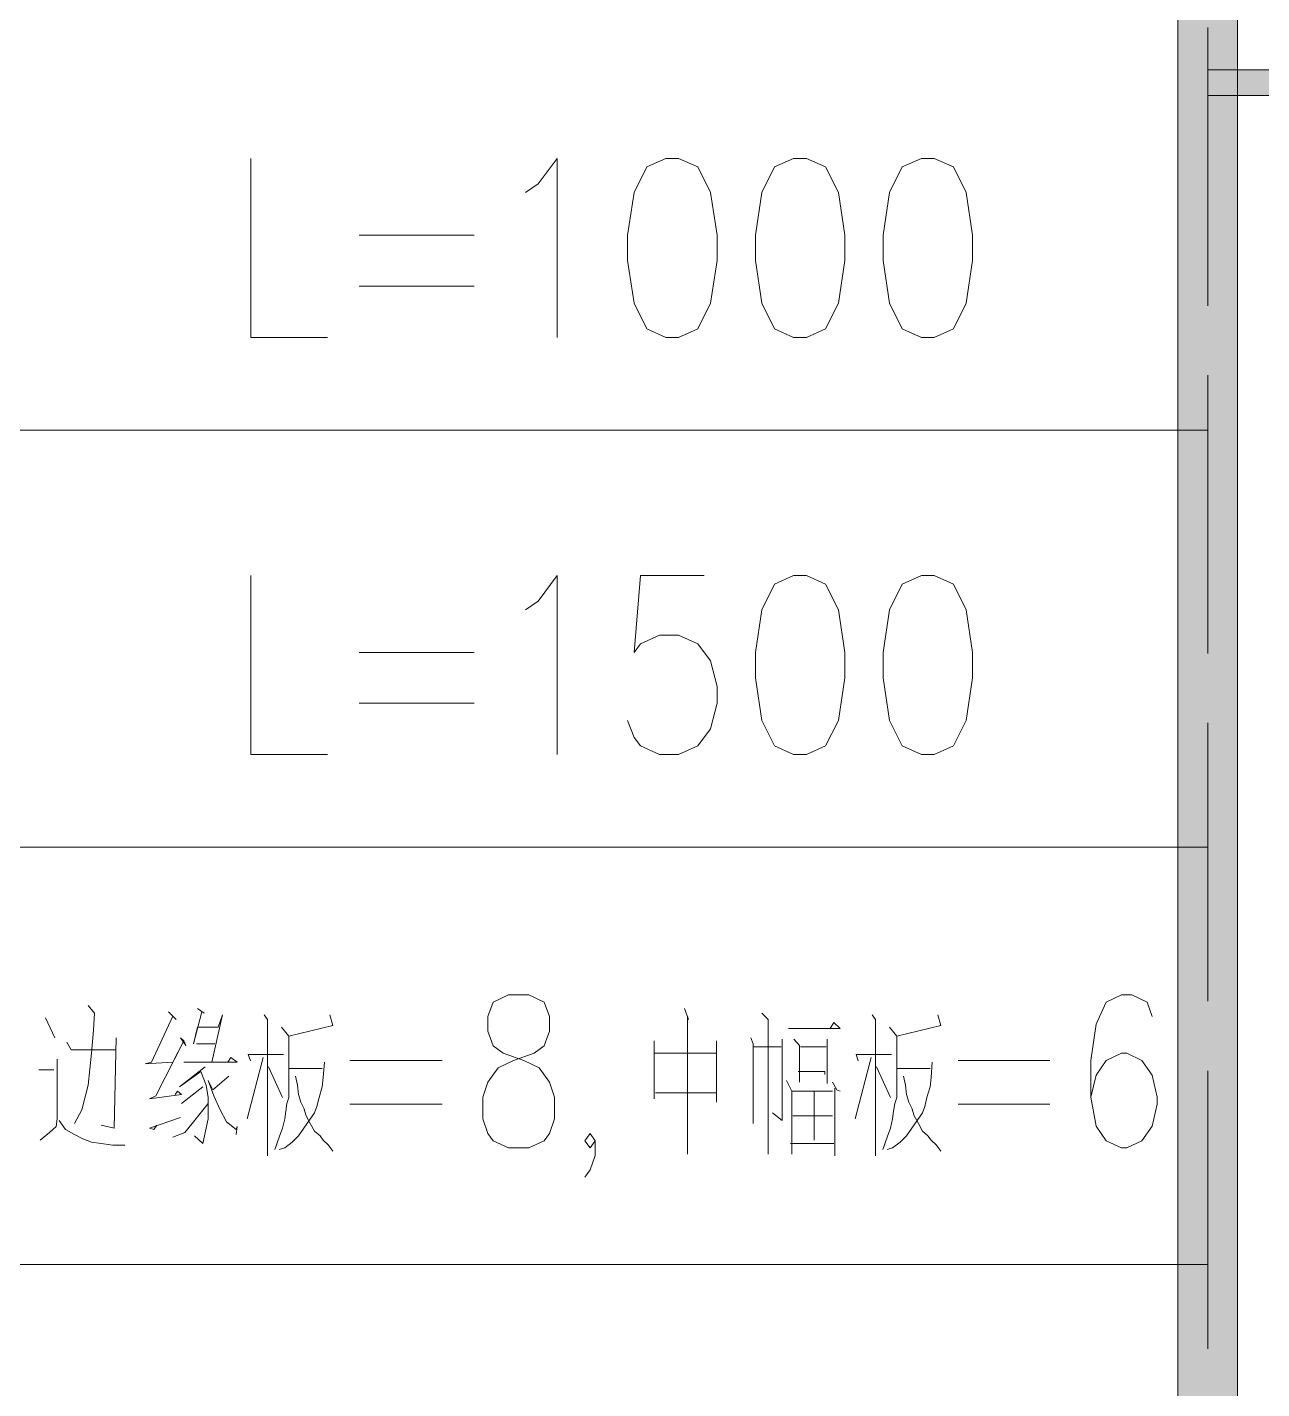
# Model space of a CAD drawing. Header units: millimetres. Extents: x 0 to 829, y 0 to 586.
# Drawn here: x 750.43 to 770.85, y 26.54 to 49.06 of the extents above; entities that cross this region are included whole.
import ezdxf

# ---------------------------------------------------------------- set-up
doc = ezdxf.new("R2010")
doc.units = ezdxf.units.MM

msp = doc.modelspace()

# ---------------------------------------------------------------- hatches: boundary and pattern name
h = msp.add_hatch(color=0)
h.dxf.hatch_style = 2
h.paths.add_polyline_path([(770.449028, 9.860139), (769.464778, 9.860139), (769.464778, 575.772139), (770.449028, 575.772139)])
h = msp.add_hatch(color=0)
h.dxf.hatch_style = 2
h.paths.add_polyline_path([(819.294639, 48.351722), (819.294639, 47.928389), (769.958667, 47.928389), (769.958667, 48.351722)])

# ---------------------------------------------------------------- linework, layer by layer
at = {"color": 0, "lineweight": 0}
for points in [[(770.449028, 9.860139), (769.464778, 9.860139), (769.464778, 575.772139), (770.449028, 575.772139)], [(819.294639, 48.351722), (819.294639, 47.928389), (769.958667, 47.928389), (769.958667, 48.351722)], [(760.994583, 46.887694), (760.680611, 46.746583), (760.468944, 46.32325), (760.363111, 45.617694), (760.363111, 45.197889), (760.468944, 44.492333), (760.680611, 44.069), (760.994583, 43.927889), (761.20625, 43.927889), (761.52375, 44.069), (761.735417, 44.492333), (761.84125, 45.197889), (761.84125, 45.617694), (761.735417, 46.32325), (761.52375, 46.746583), (761.20625, 46.887694)], [(763.107722, 46.887694), (762.79375, 46.746583), (762.582083, 46.32325), (762.47625, 45.617694), (762.47625, 45.197889), (762.582083, 44.492333), (762.79375, 44.069), (763.107722, 43.927889), (763.319389, 43.927889), (763.636889, 44.069), (763.848556, 44.492333), (763.954389, 45.197889), (763.954389, 45.617694), (763.848556, 46.32325), (763.636889, 46.746583), (763.319389, 46.887694)], [(765.220861, 46.887694), (764.903361, 46.746583), (764.691694, 46.32325), (764.589389, 45.617694), (764.589389, 45.197889), (764.691694, 44.492333), (764.903361, 44.069), (765.220861, 43.927889), (765.432528, 43.927889), (765.750028, 44.069), (765.961694, 44.492333), (766.067528, 45.197889), (766.067528, 45.617694), (765.961694, 46.32325), (765.750028, 46.746583), (765.432528, 46.887694)], [(763.107722, 39.987361), (762.79375, 39.84625), (762.582083, 39.422917), (762.47625, 38.717361), (762.47625, 38.294028), (762.582083, 37.592), (762.79375, 37.168667), (763.107722, 37.027556), (763.319389, 37.027556), (763.636889, 37.168667), (763.848556, 37.592), (763.954389, 38.294028), (763.954389, 38.717361), (763.848556, 39.422917), (763.636889, 39.84625), (763.319389, 39.987361)], [(765.220861, 39.987361), (764.903361, 39.84625), (764.691694, 39.422917), (764.589389, 38.717361), (764.589389, 38.294028), (764.691694, 37.592), (764.903361, 37.168667), (765.220861, 37.027556), (765.432528, 37.027556), (765.750028, 37.168667), (765.961694, 37.592), (766.067528, 38.294028), (766.067528, 38.717361), (765.961694, 39.422917), (765.750028, 39.84625), (765.432528, 39.987361)], [(758.391083, 33.05175), (758.137083, 32.931806), (758.052417, 32.691917), (758.052417, 32.4485), (758.137083, 32.208611), (758.306417, 32.088667), (758.645083, 31.965194), (758.899083, 31.84525), (759.068417, 31.605361), (759.153083, 31.361944), (759.153083, 31.002111), (759.068417, 30.758694), (758.98375, 30.63875), (758.72975, 30.518806), (758.391083, 30.518806), (758.137083, 30.63875), (758.052417, 30.758694), (757.96775, 31.002111), (757.96775, 31.361944), (758.052417, 31.605361), (758.22175, 31.84525), (758.47575, 31.965194), (758.814417, 32.088667), (758.98375, 32.208611), (759.068417, 32.4485), (759.068417, 32.691917), (758.98375, 32.931806), (758.72975, 33.05175)]]:
    msp.add_lwpolyline(points, close=True, dxfattribs=at)
for points in [[(769.958667, 44.45), (769.958667, 49.050222)], [(754.129528, 46.887694), (754.129528, 43.927889), (755.396, 43.927889)], [(758.673306, 46.32325), (758.884972, 46.464361), (759.198944, 46.887694), (759.198944, 43.927889)], [(755.925167, 45.617694), (757.826639, 45.617694)], [(755.925167, 44.774556), (757.826639, 44.774556)], [(769.958667, 38.699722), (769.958667, 43.299944)], [(592.493806, 42.393306), (769.958667, 42.393306)], [(754.129528, 39.987361), (754.129528, 37.027556), (755.396, 37.027556)], [(758.673306, 39.422917), (758.884972, 39.564028), (759.198944, 39.987361), (759.198944, 37.027556)], [(761.629583, 39.987361), (760.574778, 39.987361), (760.468944, 38.717361), (760.574778, 38.858472), (760.892278, 38.999583), (761.20625, 38.999583), (761.52375, 38.858472), (761.735417, 38.57625), (761.84125, 38.152917), (761.84125, 37.874222), (761.735417, 37.450889), (761.52375, 37.168667), (761.20625, 37.027556), (760.892278, 37.027556), (760.574778, 37.168667), (760.468944, 37.309778), (760.363111, 37.592)], [(755.925167, 38.717361), (757.826639, 38.717361)], [(755.925167, 37.874222), (757.826639, 37.874222)], [(769.958667, 32.945917), (769.958667, 37.549667)], [(592.493806, 35.492972), (769.958667, 35.492972)], [(769.037917, 32.691917), (768.95325, 32.931806), (768.702778, 33.05175), (768.533444, 33.05175), (768.279444, 32.931806), (768.110111, 32.568444), (768.025444, 31.965194), (768.025444, 31.361944), (768.110111, 30.878639), (768.279444, 30.63875), (768.533444, 30.518806), (768.618111, 30.518806), (768.868583, 30.63875), (769.037917, 30.878639), (769.122583, 31.242), (769.122583, 31.361944), (769.037917, 31.725306), (768.868583, 31.965194), (768.618111, 32.088667), (768.533444, 32.088667), (768.279444, 31.965194), (768.110111, 31.725306), (768.025444, 31.361944)], [(750.732278, 32.674278), (750.891028, 32.342667)], [(751.441361, 32.875361), (751.547194, 32.748361), (751.529556, 32.469667), (751.494278, 32.088667), (751.441361, 31.555972), (751.335528, 31.150278), (751.212056, 30.9245)], [(752.771333, 32.773056), (752.898333, 32.646056), (752.841889, 32.698972), (752.489111, 31.936972), (752.383278, 31.912278), (752.841889, 31.936972), (753.021806, 32.293278), (752.968889, 32.342667), (753.057083, 32.215667), (753.021806, 32.293278), (752.559667, 31.379583), (752.453833, 31.330194), (752.986528, 31.404278), (752.915972, 31.457194), (752.880694, 31.404278)], [(753.251111, 32.825972), (753.356944, 32.748361), (753.321667, 32.773056), (753.180556, 32.240361), (753.251111, 32.519056), (753.589778, 32.519056), (753.660333, 32.723667), (753.483944, 31.936972), (753.021806, 31.936972), (753.907278, 31.936972), (753.801444, 32.014583), (753.748528, 31.936972)], [(754.351778, 32.723667), (754.404694, 32.646056), (754.404694, 30.391806)], [(755.434806, 32.723667), (755.487722, 32.547278), (754.761, 32.367361), (754.637528, 32.519056)], [(761.3015, 32.825972), (761.372056, 32.646056), (761.354417, 32.698972), (761.354417, 30.4165), (761.354417, 31.428972), (760.821722, 31.428972), (761.834194, 31.428972), (761.834194, 31.277278), (761.834194, 32.293278), (761.834194, 32.088667), (760.804083, 32.088667), (760.804083, 32.293278), (760.804083, 31.330194)], [(762.582083, 32.748361), (762.687917, 32.646056), (762.687917, 30.4165)], [(764.409472, 32.723667), (764.462389, 32.646056), (764.462389, 30.391806)], [(765.4925, 32.723667), (765.545417, 32.547278), (764.815167, 32.367361), (764.691694, 32.519056)], [(763.023056, 32.494361), (763.876778, 32.494361), (763.770944, 32.596667), (763.7145, 32.494361)], [(751.085056, 32.268583), (751.159139, 32.141583), (751.885861, 32.141583)], [(751.9035, 32.342667), (751.868222, 30.846889), (751.653028, 30.896278)], [(753.233472, 32.240361), (753.536861, 32.240361)], [(754.761, 32.367361), (754.761, 31.354889), (754.725722, 31.252583), (754.708083, 31.125583), (754.690444, 30.998583), (754.655167, 30.846889), (754.598722, 30.695194), (754.528167, 30.494111)], [(762.402167, 32.342667), (762.437444, 32.240361), (762.437444, 30.9245)], [(762.917222, 32.317972), (762.917222, 30.973889), (762.758472, 31.100889)], [(763.11125, 32.317972), (763.202972, 32.215667), (763.202972, 31.608889)], [(763.661583, 32.317972), (763.661583, 31.633583), (763.661583, 31.584194)], [(764.815167, 32.367361), (764.815167, 31.354889), (764.779889, 31.252583), (764.76225, 31.125583), (764.744611, 30.998583), (764.709333, 30.846889), (764.656417, 30.695194), (764.585861, 30.494111)], [(750.926306, 31.989889), (750.926306, 30.998583), (750.908667, 30.871583), (750.802833, 30.772806), (750.644083, 30.645806)], [(754.334139, 32.014583), (754.069556, 30.998583)], [(754.122472, 31.961667), (754.087194, 32.063972), (754.672806, 32.063972)], [(762.437444, 32.190972), (762.899583, 32.190972)], [(763.220611, 32.190972), (763.643944, 32.190972)], [(764.391833, 32.014583), (764.123722, 30.998583)], [(764.176639, 31.961667), (764.141361, 32.063972), (764.726972, 32.063972)], [(750.626444, 31.809972), (750.873389, 31.809972)], [(753.374583, 31.862889), (752.95125, 31.531278), (753.304028, 31.785278), (753.392222, 31.555972), (753.4275, 31.354889), (753.4275, 30.998583), (753.339306, 30.592889), (753.198194, 30.719889)], [(754.422333, 31.862889), (754.655167, 31.354889)], [(755.346611, 31.936972), (755.328972, 31.682972), (755.311333, 31.531278), (755.258417, 31.354889), (755.223139, 31.203194), (755.184333, 31.100889), (755.096139, 30.973889), (755.007944, 30.846889), (754.91975, 30.719889), (754.813917, 30.617583), (754.690444, 30.518806), (754.598722, 30.494111)], [(754.761, 31.834667), (755.311333, 31.834667)], [(755.769944, 31.965194), (757.293944, 31.965194)], [(763.185333, 31.785278), (763.626306, 31.785278), (763.626306, 31.735889)], [(764.480028, 31.862889), (764.709333, 31.354889)], [(765.400778, 31.936972), (765.383139, 31.682972), (765.3655, 31.531278), (765.312583, 31.354889), (765.277306, 31.203194), (765.242028, 31.100889), (765.153833, 30.973889), (765.065639, 30.846889), (764.977444, 30.719889), (764.868083, 30.617583), (764.744611, 30.518806), (764.656417, 30.494111)], [(764.815167, 31.834667), (765.3655, 31.834667)], [(765.827639, 31.965194), (767.348111, 31.965194)], [(769.958667, 27.195639), (769.958667, 31.795861)], [(753.339306, 31.531278), (752.986528, 31.252583)], [(753.766167, 31.707667), (753.501583, 31.481889), (753.4275, 31.633583), (753.519222, 31.379583), (753.625056, 31.150278), (753.730889, 30.949194), (753.889639, 30.822194), (753.907278, 30.871583), (753.889639, 30.744583)], [(754.866833, 31.707667), (754.902111, 31.555972), (754.91975, 31.404278), (754.955028, 31.277278), (755.007944, 31.1785), (755.043222, 31.0515), (755.113778, 30.9245), (755.184333, 30.7975), (755.276056, 30.719889), (755.328972, 30.645806), (755.417167, 30.568194), (755.487722, 30.465889)], [(762.987778, 31.633583), (763.075972, 31.457194), (763.075972, 30.4165)], [(763.753306, 31.608889), (763.823861, 31.481889), (763.876778, 31.457194)], [(764.924528, 31.707667), (764.959806, 31.555972), (764.977444, 31.404278), (765.012722, 31.277278), (765.065639, 31.1785), (765.100917, 31.0515), (765.171472, 30.9245), (765.242028, 30.7975), (765.330222, 30.719889), (765.383139, 30.645806), (765.471333, 30.568194), (765.545417, 30.465889)], [(763.075972, 31.457194), (763.753306, 31.457194)], [(763.449917, 31.457194), (763.449917, 30.645806)], [(763.788583, 31.506583), (763.788583, 30.441194), (763.788583, 30.391806)], [(753.4275, 31.252583), (753.162917, 30.9245), (753.039444, 30.772806), (752.841889, 30.695194)], [(755.769944, 31.242), (757.293944, 31.242)], [(765.827639, 31.242), (767.348111, 31.242)], [(750.961583, 30.973889), (751.067417, 30.822194), (751.212056, 30.744583), (751.353167, 30.6705), (751.494278, 30.617583), (751.653028, 30.592889), (751.850583, 30.568194), (752.044611, 30.568194)], [(752.577306, 30.896278), (752.524389, 30.822194), (752.453833, 30.846889), (752.968889, 31.023278)], [(763.093611, 31.0515), (763.753306, 31.0515)], [(759.826889, 30.63875), (759.742222, 30.518806), (759.657556, 30.63875), (759.742222, 30.758694), (759.826889, 30.63875), (759.826889, 30.395333), (759.742222, 30.155444), (759.657556, 30.0355)], [(763.058333, 30.592889), (763.732139, 30.592889), (763.770944, 30.592889)], [(592.493806, 28.592639), (769.958667, 28.592639)]]:
    msp.add_lwpolyline(points, dxfattribs=at)

doc.saveas('drawing.dxf')
